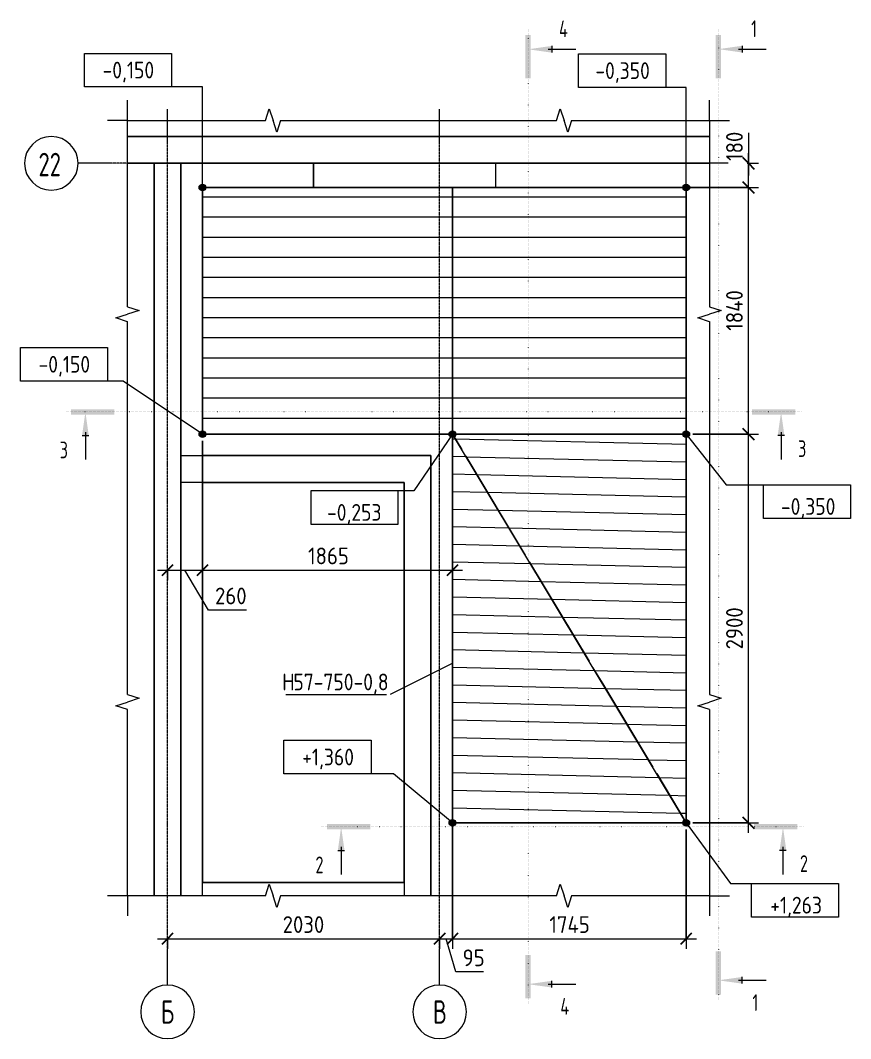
# Model space of a CAD drawing. Header units: millimetres. Extents: x 1343 to 81479, y -38120 to 27770.
# Drawn here: x 45089 to 51283, y 320 to 7917 of the extents above; entities that cross this region are included whole.
import ezdxf

# ---------------------------------------------------------------- set-up
doc = ezdxf.new("R2010")
doc.units = ezdxf.units.MM
doc.linetypes.add('02 Штрихпунктирная _20 мм_', pattern=[25, 20, -2.5, 0, -2.5])
doc.linetypes.add('04 Пунктир 10мм', pattern=[10, 0, -10])
for name, color, linetype, lineweight in [('AA_Dim', 7, 'Continuous', 9), ('AA_Dim-50', 7, 'Continuous', 9), ('AA_Linii', 7, 'Continuous', 9), ('AA_Oformlenie', 7, 'Continuous', 9), ('AA_Razrez', 7, 'Continuous', 9), ('AA_Vinoska', 7, 'Continuous', 9), ('AA_Visotnaya otmetka', 7, 'Continuous', 9), ('AF_Balki', 7, 'Continuous', 20), ('AF_Okno', 7, 'Continuous', 20), ('AF_Pokritie', 7, 'Continuous', 9), ('AF_Stena_Опалубка_Существующая', 253, 'Continuous', 20), ('Оси', 7, 'Continuous', 9)]:
    doc.layers.add(name, color=color, linetype=linetype, lineweight=lineweight)
doc.styles.add('ISOCPEUR_5', font='isocpeur.TTF', dxfattribs={"width": 0.7, "height": 125})
doc.styles.add('ISOCPEUR_6', font='isocpeur.TTF', dxfattribs={"width": 0.7, "height": 175})
doc.styles.add('ISOCPEUR_7', font='isocpeur.TTF', dxfattribs={"width": 0.9, "height": 125})
doc.styles.add('ISOCPEUR_8', font='isocpeur.TTF', dxfattribs={"width": 0.85, "height": 125})
doc.dimstyles.new('05_Округл_5мм__прозр__3', dxfattribs={"dimscale": 304.8, "dimtxt": 125.344371, "dimasz": 0.278871, "dimexe": 0.246063, "dimexo": 0.164042, "dimgap": 0.016404, "dimtad": 1, "dimdec": 0, "dimrnd": 5, "dimdsep": 46, "dimtxsty": 'ISOCPEUR_7', "dimblk1": 'OBLIQUE', "dimblk2": 'OBLIQUE', "dimsah": 1, "dimcen": 0.09, "dimdle": 0.246063, "dimazin": 0, "dimtfac": 1, "dimtdec": 4, "dimtix": 1, "dimtmove": 1, "dimatfit": 3, "dimfxl": 1, "dimtvp": 1, "dimtolj": 1, "dimtzin": 0, "dimlwd": 18, "dimlwe": 18, "dimarcsym": 2})
doc.dimstyles.new('05_Округл_5мм__прозр__4', dxfattribs={"dimscale": 304.8, "dimtxt": 125.344371, "dimasz": 0.278871, "dimexe": 0.246063, "dimexo": 0.164042, "dimgap": 0.016404, "dimtad": 1, "dimdec": 0, "dimrnd": 5, "dimdsep": 46, "dimtxsty": 'ISOCPEUR_7', "dimblk1": 'OBLIQUE', "dimblk2": 'OBLIQUE', "dimsah": 1, "dimcen": 0.09, "dimdle": 0.246063, "dimazin": 0, "dimtfac": 1, "dimtdec": 4, "dimtix": 1, "dimtmove": 0, "dimatfit": 3, "dimfxl": 1, "dimtvp": 1, "dimtolj": 1, "dimtzin": 0, "dimlwd": 18, "dimlwe": 18, "dimarcsym": 2})

# ---------------------------------------------------------------- blocks, each defined once
blk = doc.blocks.new('231_Проем прямоугольный _Окно_Стена_ - 231_Проем прямоугольный _Окно_Стена_-4129284-КР_ПЛ_Км_3')
at = {"layer": 'AF_Okno', "color": 254}
blk.add_line((-555, 320), (805, 320), dxfattribs=at)
blk = doc.blocks.new('354_Прокат Лист _НесКаркас_РабПлоск_ - 354_Прокат Лист _НесКаркас_РабПлоск_-4002182-КР_ПЛ_Км_3')
at = {"layer": 'AF_Balki'}
for p, q in [((-21155.1, 2219.8), (-21155.1, 2317.1)), ((-21155.1, 2142.4), (-21155.1, 2317.1)), ((-21155.1, 2045.1), (-21155.1, 2219.8)), ((-21155.1, 2142.4), (-21155.1, 2045.1))]:
    blk.add_line(p, q, dxfattribs=at)
blk = doc.blocks.new('354_Прокат Лист _НесКаркас_РабПлоск_ - 354_Прокат Лист _НесКаркас_РабПлоск_-V29-КР_ПЛ_Км_3')
at = {"layer": 'AF_Balki'}
blk.add_line((-23020.1, 4940), (-23020.1, 5140), dxfattribs=at)
blk.add_line((-23020.1, 4940), (-23020.1, 5140), dxfattribs=at)
blk = doc.blocks.new('011_Прямоугольник обрыва _ЭлУзла_ - 011_Прямоугольник обрыва _ЭлУзла_-4089650-КР_ПЛ_Км_3')
at = {"layer": 'AA_Oformlenie'}
for p, q in [((0, 4393.7), (0, 5785)), ((0, 5785), (1030.4, 5785)), ((1141.7, 5785), (3201.1, 5785)), ((3312.4, 5785), (4341.5, 5785)), ((4341.5, 5785), (4341.5, 4393.7)), ((0, 1501.2), (0, 4282.4)), ((4341.5, 4282.4), (4341.5, 1501.2)), ((0, 0), (0, 1389.9)), ((4341.5, 1389.9), (4341.5, 0)), ((1030.4, 0), (0, 0)), ((3201.1, 0), (1141.7, 0)), ((4341.5, 0), (3312.4, 0))]:
    blk.add_line(p, q, dxfattribs=at)
blk = doc.blocks.new('Разрез - Номер узла_ сзади-394133-КР_ПЛ_Км_3')
at = {"layer": 'AA_Razrez'}
for points in [[(7.33, 0.4), (7.33, -0.39), (0.87, -0.39), (0.87, 0.4)], [(3.5, -3.53), (2.5, -3.53), (3, 0)]]:
    blk.add_hatch(color=256, dxfattribs=at).paths.add_polyline_path(points)
for p, q in [((3, -3), (3, -7.1)), ((2.5, -3.53), (3.5, -3.53))]:
    blk.add_line(p, q, dxfattribs=at)
blk = doc.blocks.new('Разрез - Номер узла_ спереди-394134-КР_ПЛ_Км_3')
at = {"layer": 'AA_Razrez'}
for points in [[(7.33, 0.4), (7.33, -0.39), (0.87, -0.39), (0.87, 0.4)], [(3.5, -3.53), (2.5, -3.53), (3, 0)]]:
    blk.add_hatch(color=256, dxfattribs=at).paths.add_polyline_path(points)
for p, q in [((3, -3), (3, -7.1)), ((2.5, -3.53), (3.5, -3.53))]:
    blk.add_line(p, q, dxfattribs=at)
blk = doc.blocks.new('Ось сетки - d_4мм-2765513-КР_ПЛ_Км_3')
at = {"layer": 'Оси'}
for start, end in [(360, 180), (360, 180), (180, 360), (180, 360)]:
    blk.add_arc((0, 0), 4, start, end, dxfattribs=at)
blk = doc.blocks.new('DIMBLOCK82-КР_ПЛ_Км_3')
at = {"layer": 'AA_Dim-50', "lineweight": 30}
for p, q in [((50521.8, 4830), (50479.3, 4872.5)), ((50521.8, 4830), (50564.3, 4787.5)), ((50521.8, 1930), (50479.3, 1972.5)), ((50521.8, 1930), (50564.3, 1887.5))]:
    blk.add_line(p, q, dxfattribs=at)
at = {"layer": 'AA_Dim-50', "lineweight": 18}
for p, q in [((50107.1, 4830), (50596.8, 4830)), ((50521.8, 4830), (50107.1, 4830)), ((50521.8, 1855), (50521.8, 4830)), ((50107.1, 1930), (50596.8, 1930)), ((50521.8, 1930), (50107.1, 1930))]:
    blk.add_line(p, q, dxfattribs=at)
at = {"layer": 'AA_Dim-50', "color": 0, "lineweight": 18, "insert": (50354, 3223.9), "char_height": 125, "width": 374.614, "attachment_point": 1, "rotation": 90, "line_spacing_factor": 1.135194, "style": 'ISOCPEUR_7'}
blk.add_mtext('2900', dxfattribs=at)
blk = doc.blocks.new('_Oblique')
at = {"color": 0, "linetype": 'ByBlock', "lineweight": -2}
blk.add_line((-0.5, -0.5), (0.5, 0.5), dxfattribs=at)
blk = doc.blocks.new('DIMBLOCK83-КР_ПЛ_Км_3')
at = {"layer": 'AA_Dim-50', "lineweight": 30}
for p, q in [((50521.8, 6670), (50479.3, 6712.5)), ((50521.8, 6670), (50564.3, 6627.5)), ((50521.8, 4830), (50479.3, 4872.5)), ((50521.8, 4830), (50564.3, 4787.5))]:
    blk.add_line(p, q, dxfattribs=at)
at = {"layer": 'AA_Dim-50', "lineweight": 18}
for p, q in [((50107.1, 6670), (50596.8, 6670)), ((50521.8, 6670), (50107.1, 6670)), ((50521.8, 4830), (50521.8, 6670)), ((50107.1, 4830), (50596.8, 4830)), ((50521.8, 4830), (50107.1, 4830))]:
    blk.add_line(p, q, dxfattribs=at)
at = {"layer": 'AA_Dim-50', "color": 0, "lineweight": 18, "insert": (50354, 5601), "char_height": 125, "width": 357.586, "attachment_point": 1, "rotation": 90, "line_spacing_factor": 1.135194, "style": 'ISOCPEUR_7'}
blk.add_mtext('1840', dxfattribs=at)
blk = doc.blocks.new('DIMBLOCK84-КР_ПЛ_Км_3')
at = {"layer": 'AA_Dim-50', "lineweight": 18}
for p, q in [((50521.8, 7078), (50521.8, 6817.5)), ((50521.8, 6670), (50521.8, 6925)), ((50511.7, 6850), (50596.8, 6850)), ((50521.8, 6850), (50511.7, 6850)), ((50521.8, 6817.5), (50521.8, 6760)), ((50107.1, 6670), (50596.8, 6670)), ((50521.8, 6670), (50107.1, 6670))]:
    blk.add_line(p, q, dxfattribs=at)
at = {"layer": 'AA_Dim-50', "lineweight": 30}
for p, q in [((50521.8, 6850), (50479.3, 6892.5)), ((50521.8, 6850), (50564.3, 6807.5)), ((50521.8, 6670), (50479.3, 6712.5)), ((50521.8, 6670), (50564.3, 6627.5))]:
    blk.add_line(p, q, dxfattribs=at)
at = {"layer": 'AA_Dim-50', "color": 0, "lineweight": 18, "insert": (50354, 6867.5), "char_height": 125, "width": 252.581, "attachment_point": 1, "rotation": 90, "line_spacing_factor": 1.135194, "style": 'ISOCPEUR_7'}
blk.add_mtext('180', dxfattribs=at)
blk = doc.blocks.new('DIMBLOCK85-КР_ПЛ_Км_3')
at = {"layer": 'AA_Dim-50', "lineweight": 18}
for p, q in [((46112.1, 1065.7), (48217.1, 1065.7)), ((46187.1, 1075.8), (46187.1, 990.7)), ((46187.1, 1065.7), (46187.1, 1075.8)), ((48217.1, 1075.8), (48217.1, 990.7)), ((48217.1, 1065.7), (48217.1, 1075.8))]:
    blk.add_line(p, q, dxfattribs=at)
at = {"layer": 'AA_Dim-50', "lineweight": 30}
for p, q in [((46187.1, 1065.7), (46144.6, 1023.2)), ((46187.1, 1065.7), (46229.6, 1108.2)), ((48217.1, 1065.7), (48174.6, 1023.2)), ((48217.1, 1065.7), (48259.6, 1108.2))]:
    blk.add_line(p, q, dxfattribs=at)
at = {"layer": 'AA_Dim-50', "color": 0, "lineweight": 18, "insert": (47046, 1233.5), "char_height": 125, "width": 374.614, "attachment_point": 1, "line_spacing_factor": 1.135194, "style": 'ISOCPEUR_7'}
blk.add_mtext('2030', dxfattribs=at)
blk = doc.blocks.new('DIMBLOCK86-КР_ПЛ_Км_3')
at = {"layer": 'AA_Dim-50', "lineweight": 18}
for p, q in [((48312.1, 1880), (48312.1, 990.7)), ((48312.1, 1065.7), (48312.1, 1880)), ((48217.1, 1075.8), (48217.1, 990.7)), ((48217.1, 1065.7), (48217.1, 1075.8)), ((48217.1, 1065.7), (48312.1, 1065.7)), ((48338.2, 817.7), (48264.6, 1065.7)), ((48544.3, 817.7), (48338.2, 817.7))]:
    blk.add_line(p, q, dxfattribs=at)
at = {"layer": 'AA_Dim-50', "lineweight": 30}
for p, q in [((48217.1, 1065.7), (48174.6, 1023.2)), ((48217.1, 1065.7), (48259.6, 1108.2)), ((48312.1, 1065.7), (48269.6, 1023.2)), ((48312.1, 1065.7), (48354.6, 1108.2))]:
    blk.add_line(p, q, dxfattribs=at)
at = {"layer": 'AA_Dim-50', "color": 0, "lineweight": 18, "insert": (48388.2, 985.5), "char_height": 125, "width": 187.307, "attachment_point": 1, "line_spacing_factor": 1.135194, "style": 'ISOCPEUR_7'}
blk.add_mtext('95', dxfattribs=at)
blk = doc.blocks.new('DIMBLOCK87-КР_ПЛ_Км_3')
at = {"layer": 'AA_Dim-50', "lineweight": 18}
for p, q in [((48312.1, 1880), (48312.1, 990.7)), ((48312.1, 1065.7), (48312.1, 1880)), ((50057.1, 1880), (50057.1, 990.7)), ((50057.1, 1065.7), (50057.1, 1880)), ((48312.1, 1065.7), (50132.1, 1065.7))]:
    blk.add_line(p, q, dxfattribs=at)
at = {"layer": 'AA_Dim-50', "lineweight": 30}
for p, q in [((48312.1, 1065.7), (48269.6, 1023.2)), ((48312.1, 1065.7), (48354.6, 1108.2)), ((50057.1, 1065.7), (50014.6, 1023.2)), ((50057.1, 1065.7), (50099.6, 1108.2))]:
    blk.add_line(p, q, dxfattribs=at)
at = {"layer": 'AA_Dim-50', "color": 0, "lineweight": 18, "insert": (49035.6, 1233.5), "char_height": 125, "width": 357.586, "attachment_point": 1, "line_spacing_factor": 1.135194, "style": 'ISOCPEUR_7'}
blk.add_mtext('1745', dxfattribs=at)
blk = doc.blocks.new('DIMBLOCK88-КР_ПЛ_Км_3')
at = {"layer": 'AA_Dim-50', "lineweight": 18}
for p, q in [((46447.1, 4780), (46447.1, 3740.7)), ((46447.1, 3815.7), (46447.1, 4780)), ((46112.1, 3815.7), (46447.1, 3815.7)), ((46187.1, 3825.8), (46187.1, 3740.7)), ((46187.1, 3815.7), (46187.1, 3825.8)), ((46491.5, 3517.2), (46317.1, 3815.7)), ((46775.7, 3517.2), (46491.5, 3517.2))]:
    blk.add_line(p, q, dxfattribs=at)
at = {"layer": 'AA_Dim-50', "lineweight": 30}
for p, q in [((46187.1, 3815.7), (46144.6, 3773.2)), ((46187.1, 3815.7), (46229.6, 3858.2)), ((46447.1, 3815.7), (46404.6, 3773.2)), ((46447.1, 3815.7), (46489.6, 3858.2))]:
    blk.add_line(p, q, dxfattribs=at)
at = {"layer": 'AA_Dim-50', "color": 0, "lineweight": 18, "insert": (46541.5, 3685.1), "char_height": 125, "width": 280.961, "attachment_point": 1, "line_spacing_factor": 1.135194, "style": 'ISOCPEUR_7'}
blk.add_mtext('260', dxfattribs=at)
blk = doc.blocks.new('DIMBLOCK89-КР_ПЛ_Км_3')
at = {"layer": 'AA_Dim-50', "lineweight": 18}
for p, q in [((46447.1, 4780), (46447.1, 3740.7)), ((46447.1, 3815.7), (46447.1, 4780)), ((46447.1, 3815.7), (48387.1, 3815.7)), ((48312.1, 3825.8), (48312.1, 3740.7)), ((48312.1, 3815.7), (48312.1, 3825.8))]:
    blk.add_line(p, q, dxfattribs=at)
at = {"layer": 'AA_Dim-50', "lineweight": 30}
for p, q in [((46447.1, 3815.7), (46404.6, 3773.2)), ((46447.1, 3815.7), (46489.6, 3858.2)), ((48312.1, 3815.7), (48269.6, 3773.2)), ((48312.1, 3815.7), (48354.6, 3858.2))]:
    blk.add_line(p, q, dxfattribs=at)
at = {"layer": 'AA_Dim-50', "color": 0, "lineweight": 18, "insert": (47235.3, 3983.6), "char_height": 125, "width": 346.234, "attachment_point": 1, "line_spacing_factor": 1.135194, "style": 'ISOCPEUR_7'}
blk.add_mtext('1865', dxfattribs=at)
blk = doc.blocks.new('Высотные отметки - Рамка вверх-400294-КР_ПЛ_Км_3')
at = {"layer": 'AA_Vinoska'}
for p, q in [((-13, 0), (-13, 5)), ((-13, 5), (0, 5)), ((0, 5), (0, 0)), ((0, 0), (-13, 0))]:
    blk.add_line(p, q, dxfattribs=at)
blk = doc.blocks.new('044_М_Универсальная с полкой - Марка-3031129-КР_ПЛ_Км_3')
at = {"layer": 'AA_Vinoska'}
blk.add_line((-7.5, 0), (7.5, 0), dxfattribs=at)

msp = doc.modelspace()

# ---------------------------------------------------------------- hatches: boundary and pattern name
at = {"layer": 'AA_Visotnaya otmetka'}
h = msp.add_hatch(color=256, dxfattribs=at)
edge = h.paths.add_edge_path()
edge.add_arc((46447.0727, 6670), 25, 0, 360)
h = msp.add_hatch(color=256, dxfattribs=at)
edge = h.paths.add_edge_path()
edge.add_arc((50057.0727, 6670), 25, 0, 360)
h = msp.add_hatch(color=256, dxfattribs=at)
edge = h.paths.add_edge_path()
edge.add_arc((46447.0727, 4830), 25, 0, 360)
h = msp.add_hatch(color=256, dxfattribs=at)
edge = h.paths.add_edge_path()
edge.add_arc((48312.0727, 4830), 25, 0, 360)
h = msp.add_hatch(color=256, dxfattribs=at)
edge = h.paths.add_edge_path()
edge.add_arc((50057.0727, 4830), 25, 0, 360)
h = msp.add_hatch(color=256, dxfattribs=at)
edge = h.paths.add_edge_path()
edge.add_arc((48312.0727, 1930), 25, 0, 360)
h = msp.add_hatch(color=256, dxfattribs=at)
edge = h.paths.add_edge_path()
edge.add_arc((50057.0727, 1930), 25, 0, 360)
at = {"layer": 'AF_Pokritie'}
h = msp.add_hatch(dxfattribs=at)
h.set_pattern_fill('FP_12', color=256, style=0, pattern_type=2)
h.set_pattern_definition([(0, (27618.35, 0), (0, 150), [])])
h.paths.add_polyline_path([(46447.0727, 4830), (48312.0727, 4830), (48312.0726, 6670), (46447.0727, 6670), (46447.0727, 4871.1366)])
h = msp.add_hatch(dxfattribs=at)
h.set_pattern_fill('FP_13', color=256, style=0, pattern_type=2)
h.set_pattern_definition([(0, (27618.33, 0), (0, 150), [])])
h.paths.add_polyline_path([(49875.5759, 4830), (50057.0727, 4830), (50057.0727, 6670), (48312.0726, 6670), (48312.0727, 4830), (49841.1669, 4830)])
h = msp.add_hatch(dxfattribs=at)
h.set_pattern_fill('FP_14', color=256, style=0, pattern_type=2)
h.set_pattern_definition([(358.647, (27678.12, 2923.16), (0.0001, 131.08154), [])])
h.paths.add_polyline_path([(48312.0727, 1930), (50057.0727, 1930), (48312.0727, 4830), (48312.0727, 1963.6257)])
h = msp.add_hatch(dxfattribs=at)
h.set_pattern_fill('FP_15', color=256, style=0, pattern_type=2)
h.set_pattern_definition([(358.652, (27676.98, 2921), (-0.0002, 131.0873), [])])
h.paths.add_polyline_path([(50057.0727, 1930), (50057.0727, 4830), (48312.0727, 4830), (49916.1828, 2164.1437)])

# ---------------------------------------------------------------- linework, layer by layer
at = {"layer": 'AA_Linii', "lineweight": 20}
msp.add_line((50057.0727, 4830), (48312.0727, 4830), dxfattribs=at)
at = {"layer": 'AA_Razrez', "linetype": '04 Пунктир 10мм'}
for p, q in [((48876.8789, 7850.8218), (48876.8789, 576.3333)), ((50296.8789, 7851.8316), (50296.8789, 605.117)), ((50914.1238, 4995.5005), (45424.2114, 4995.5005)), ((50928.4237, 1900), (47332.2285, 1900))]:
    msp.add_line(p, q, dxfattribs=at)
at = {"layer": 'AA_Vinoska'}
for p, q in [((45888.9133, 7170), (45888.9133, 7320)), ((50230.3646, 7170), (50230.3646, 7320)), ((46917.9675, 7170), (46946.1218, 7256.6501)), ((46946.1218, 7256.6501), (46974.2761, 7170)), ((49088.6931, 7170), (49116.8474, 7256.6501)), ((49116.8474, 7256.6501), (49145.0018, 7170)), ((45888.9133, 7170), (45738.9133, 7170)), ((47001.7761, 7083.3975), (46974.2761, 7170)), ((47029.2761, 7170), (47001.7761, 7083.3975)), ((49172.5018, 7083.3975), (49145.0018, 7170)), ((49200.0018, 7170), (49172.5018, 7083.3975)), ((50230.3646, 7170), (50380.3646, 7170)), ((45888.9133, 5780.0587), (45975.5634, 5751.9043)), ((50230.3646, 5780.0587), (50317.0147, 5751.9043)), ((45802.3108, 5696.25), (45888.9133, 5723.75)), ((45975.5634, 5751.9043), (45888.9133, 5723.75)), ((50143.7621, 5696.25), (50230.3646, 5723.75)), ((50317.0147, 5751.9043), (50230.3646, 5723.75)), ((45888.9133, 5668.75), (45802.3108, 5696.25)), ((50230.3646, 5668.75), (50143.7621, 5696.25)), ((48314.3041, 3120.0192), (47848.615, 2887.2112)), ((45888.9133, 2887.5587), (45975.5634, 2859.4043)), ((50230.3646, 2887.5587), (50317.0147, 2859.4043)), ((45802.3108, 2803.75), (45888.9133, 2831.25)), ((45975.5634, 2859.4043), (45888.9133, 2831.25)), ((50143.7621, 2803.75), (50230.3646, 2831.25)), ((50317.0147, 2859.4043), (50230.3646, 2831.25)), ((45888.9133, 2776.25), (45802.3108, 2803.75)), ((50230.3646, 2776.25), (50143.7621, 2803.75)), ((46917.9675, 1385), (46946.1218, 1471.6501)), ((46946.1218, 1471.6501), (46974.2761, 1385)), ((49088.6931, 1385), (49116.8474, 1471.6501)), ((49116.8474, 1471.6501), (49145.0018, 1385)), ((45888.9133, 1385), (45738.9133, 1385)), ((45888.9133, 1385), (45888.9133, 1235)), ((47001.7761, 1298.3975), (46974.2761, 1385)), ((47029.2761, 1385), (47001.7761, 1298.3975)), ((49172.5018, 1298.3975), (49145.0018, 1385)), ((49200.0018, 1385), (49172.5018, 1298.3975)), ((50230.3646, 1385), (50230.3646, 1235)), ((50230.3646, 1385), (50380.3646, 1385))]:
    msp.add_line(p, q, dxfattribs=at)
at = {"layer": 'AA_Visotnaya otmetka'}
for p, q in [((46447.0727, 7420.4266), (46216.6623, 7420.4266)), ((46447.0727, 6670), (46447.0727, 7420.4266)), ((50057.0727, 7416.1248), (49903.6982, 7416.1248)), ((50057.0727, 6670), (50057.0727, 7416.1248)), ((45856.9496, 5225.5115), (45738.9863, 5225.5115)), ((46447.0727, 4830), (45856.9496, 5225.5115)), ((48312.0727, 4830), (48023.8292, 4407.1235)), ((50057.0727, 4830), (50355.4316, 4451.1423)), ((48023.8292, 4407.1235), (47906.8658, 4407.1235)), ((50355.4316, 4451.1423), (50633.2156, 4451.1423)), ((47872.1884, 2295.5962), (47705.8025, 2295.5962)), ((48312.0727, 1930), (47872.1884, 2295.5962)), ((50057.0727, 1930), (50387.9434, 1476.9775)), ((50387.9434, 1476.9775), (50542.6312, 1476.9775))]:
    msp.add_line(p, q, dxfattribs=at)
for centre in [(46447.0727, 6670), (50057.0727, 6670), (46447.0727, 4830), (48312.0727, 4830), (50057.0727, 4830), (48312.0727, 1930), (50057.0727, 1930)]:
    msp.add_circle(centre, 25, dxfattribs=at)
at = {"layer": 'AF_Pokritie', "lineweight": 20}
for p, q in [((46447.0727, 6670), (48312.0726, 6670)), ((46447.0727, 4830), (46447.0727, 6670)), ((46447.0727, 6670), (46447.0727, 4830)), ((48312.0726, 6670), (46447.0727, 6670)), ((48312.0727, 4830), (48312.0726, 6670)), ((48312.0726, 6670), (48312.0727, 4830)), ((48312.0726, 6670), (50057.0727, 6670)), ((50057.0727, 6670), (48312.0726, 6670)), ((50057.0727, 4830), (50057.0727, 6670)), ((50057.0727, 6670), (50057.0727, 4830)), ((48312.0727, 4830), (46447.0727, 4830)), ((46447.0727, 4830), (48312.0727, 4830)), ((48312.0727, 4830), (50057.0727, 4830)), ((48381.4755, 4830), (48312.0727, 4830)), ((48312.0727, 1930), (48312.0727, 4830)), ((48312.0727, 4830), (48312.0727, 1930)), ((50057.0727, 1930), (48312.0727, 4830)), ((48312.0727, 4830), (48381.4755, 4714.6601)), ((48412.4914, 4830), (48411.1057, 4830)), ((48856.2152, 4830), (48412.5617, 4830)), ((49331.6419, 4830), (48886.8102, 4830)), ((49806.7386, 4830), (49361.1057, 4830)), ((50057.0727, 4830), (49836.1057, 4830)), ((50057.0727, 4830), (50057.0727, 1930)), ((50057.0727, 1930), (50057.0727, 4830)), ((48411.5799, 4664.6299), (48856.2152, 3925.6943)), ((48886.8102, 3874.8488), (49331.6419, 3135.5869)), ((49361.1212, 3086.5955), (49433.3621, 2966.539)), ((49433.5567, 2966.2157), (49806.7386, 2346.028)), ((49836.1212, 2297.1972), (50057.0727, 1930)), ((50057.0727, 1930), (48312.0727, 1930)), ((48312.0727, 1930), (50057.0727, 1930))]:
    msp.add_line(p, q, dxfattribs=at)
at = {"layer": 'AF_Stena_Опалубка_Существующая', "color": 254}
for p, q in [((50230.3646, 7050), (45888.9133, 7050)), ((45888.9133, 7050), (50230.3646, 7050)), ((50230.3646, 6850), (45888.9133, 6850)), ((45888.9133, 6850), (47275.8777, 6850)), ((46087.0727, 6850), (45888.9133, 6850)), ((45888.9133, 6850), (50230.3646, 6850)), ((45888.9133, 6850), (46287.0727, 6850)), ((45888.9133, 6850), (46287.0727, 6850)), ((46087.0727, 1385), (46087.0727, 6850)), ((46087.0727, 6850), (46087.0727, 1385)), ((46087.0727, 6850), (46287.0727, 6850)), ((50230.3646, 6850), (46287.0727, 6850)), ((46287.0727, 6850), (50230.3646, 6850)), ((46447.0727, 6850), (46287.0727, 6850)), ((46287.0727, 6670), (46287.0727, 6850)), ((46287.0727, 6850), (46287.0727, 6670)), ((46287.0727, 4670), (46287.0727, 6850)), ((46287.0727, 6850), (46287.0727, 1385)), ((46287.0727, 6850), (46287.0727, 1385)), ((46287.0727, 6850), (46447.0727, 6850)), ((46287.0727, 6670), (46287.0727, 6850)), ((46287.0727, 6850), (46287.0727, 1385)), ((46287.0727, 1385), (46287.0727, 6850)), ((46447.0727, 6499.9835), (46447.0727, 6850)), ((47275.8777, 6850), (46447.0727, 6850)), ((46447.0727, 6670), (46447.0727, 6850)), ((47275.8777, 6850), (48635.8777, 6850)), ((48635.8777, 6850), (47275.8777, 6850)), ((47275.8777, 6850), (47275.8777, 6670)), ((47275.8777, 6670), (47275.8777, 6850)), ((48635.8777, 6850), (50230.3646, 6850)), ((50230.3646, 6850), (48635.8777, 6850)), ((48635.8777, 6670), (48635.8777, 6850)), ((48635.8777, 6670), (48635.8777, 6850)), ((46287.0727, 1385), (46287.0727, 6670)), ((50230.3646, 6670), (46447.0727, 6670)), ((46447.0727, 6670), (46447.0727, 4830)), ((46447.0727, 6670), (47275.8777, 6670)), ((47275.8777, 6670), (48635.8777, 6670)), ((48635.8777, 6670), (50230.3646, 6670)), ((46447.0727, 5079.9835), (46447.0727, 6420)), ((46447.0727, 4830), (46447.0727, 5000)), ((48152.0727, 4830), (46447.0727, 4830)), ((46447.0727, 4830), (48152.0727, 4830)), ((48152.0727, 4830), (48312.0727, 4830)), ((48312.0727, 4830), (48152.0727, 4830)), ((48312.0727, 4830), (48312.0727, 1385)), ((48312.0727, 4518.9776), (48312.0727, 4830)), ((46287.0727, 4670), (48152.0727, 4670)), ((46287.0727, 4670), (46287.0727, 4470)), ((46447.0727, 4670), (46447.0727, 1485)), ((48152.0727, 4670), (46447.0727, 4670)), ((48152.0727, 4670), (46447.0727, 4670)), ((46447.0727, 4670), (48152.0727, 4670)), ((48152.0727, 4670), (48152.0727, 4470.1006)), ((48152.0727, 4470), (48152.0727, 4670)), ((48152.0727, 4670), (48152.0727, 1385)), ((48152.0727, 1385), (48152.0727, 4670)), ((46287.0727, 1385), (46287.0727, 4470)), ((47952.0727, 4470), (46287.0727, 4470)), ((46447.0727, 1385), (46447.0727, 4470)), ((46447.0727, 4470), (47952.0727, 4470)), ((47952.0727, 4470), (47952.0727, 1385)), ((47952.0727, 1485), (47952.0727, 4470)), ((48152.0727, 4470), (48152.0727, 1385)), ((48152.0727, 1385), (48152.0727, 4470)), ((48312.0727, 3368.9576), (48312.0727, 4418.8862)), ((48312.0727, 2218.9576), (48312.0727, 3268.8398)), ((48312.0727, 1385), (48312.0727, 2118.8398)), ((47952.0727, 1485), (46447.0727, 1485)), ((46447.0727, 1485), (47952.0727, 1485)), ((46447.0727, 1385), (46447.0727, 1485)), ((47952.0727, 1485), (47952.0727, 1385))]:
    msp.add_line(p, q, dxfattribs=at)
at = {"layer": 'Оси'}
for p, q in [((46187.0727, 7004.1365), (46187.0727, 7254.1365)), ((48217.0727, 7004.1365), (48217.0727, 7254.1365)), ((45769.9378, 6850), (45519.9378, 6850)), ((50368.4176, 6850), (50118.4176, 6850)), ((46187.0727, 720.0089), (46187.0727, 970.0089)), ((48217.0727, 720.0089), (48217.0727, 970.0089))]:
    msp.add_line(p, q, dxfattribs=at)
at = {"layer": 'Оси', "linetype": '02 Штрихпунктирная _20 мм_'}
for p, q in [((46187.0727, 970.0089), (46187.0727, 7004.1365)), ((48217.0727, 970.0089), (48217.0727, 7004.1365)), ((50118.4176, 6850), (45769.9378, 6850))]:
    msp.add_line(p, q, dxfattribs=at)

# ---------------------------------------------------------------- block references
at = {"layer": 'AA_Oformlenie', "rotation": 180}
msp.add_blockref('011_Прямоугольник обрыва _ЭлУзла_ - 011_Прямоугольник обрыва _ЭлУзла_-4089650-КР_ПЛ_Км_3', (50230.3646, 7170), dxfattribs=at)
at = {"layer": 'AA_Razrez', "extrusion": (0, 0, -1), "xscale": 49.99999999999998, "yscale": 49.99999999999998, "zscale": 49.99999999999998, "rotation": 270.0000000000003}
for p in [(-48876.8789, 7850.8218), (-50296.8789, 7851.8316)]:
    msp.add_blockref('Разрез - Номер узла_ сзади-394133-КР_ПЛ_Км_3', p, dxfattribs=at)
at = {"layer": 'AA_Razrez', "xscale": 49.99999999999998, "yscale": 49.99999999999998, "zscale": 49.99999999999998}
for p in [(45424.2114, 4995.5005), (47332.2285, 1900)]:
    msp.add_blockref('Разрез - Номер узла_ спереди-394134-КР_ПЛ_Км_3', p, dxfattribs=at)
at = {"layer": 'AA_Razrez', "extrusion": (0, 0, -1), "xscale": 49.99999999999998, "yscale": 49.99999999999998, "zscale": 49.99999999999998}
for p in [(-50914.1238, 4995.5005), (-50928.4237, 1900)]:
    msp.add_blockref('Разрез - Номер узла_ сзади-394133-КР_ПЛ_Км_3', p, dxfattribs=at)
at = {"layer": 'AA_Razrez', "xscale": 49.99999999999998, "yscale": 49.99999999999998, "zscale": 49.99999999999998, "rotation": 89.99999999999947}
for p in [(48876.8789, 576.3333), (50296.8789, 605.117)]:
    msp.add_blockref('Разрез - Номер узла_ спереди-394134-КР_ПЛ_Км_3', p, dxfattribs=at)
at = {"layer": 'AA_Vinoska', "xscale": 49.99999999999998, "yscale": 49.99999999999998, "zscale": 49.99999999999998}
for name, p in [('Высотные отметки - Рамка вверх-400294-КР_ПЛ_Км_3', (46216.6623, 7420.4266)), ('044_М_Универсальная с полкой - Марка-3031129-КР_ПЛ_Км_3', (47445.0775, 2887.2112))]:
    msp.add_blockref(name, p, dxfattribs=at)
at = {"layer": 'AA_Visotnaya otmetka', "xscale": 49.99999999999998, "yscale": 49.99999999999998, "zscale": 49.99999999999998}
for p in [(49903.6982, 7416.1248), (45738.9863, 5225.5115), (47705.8025, 2295.5962)]:
    msp.add_blockref('Высотные отметки - Рамка вверх-400294-КР_ПЛ_Км_3', p, dxfattribs=at)
at = {"layer": 'AA_Visotnaya otmetka', "extrusion": (0, 0, -1), "xscale": 49.99999999999998, "yscale": 49.99999999999998, "zscale": 49.99999999999998, "rotation": 180}
msp.add_blockref('Высотные отметки - Рамка вверх-400294-КР_ПЛ_Км_3', (-47906.8658, 4407.1235), dxfattribs=at)
at = {"layer": 'AA_Visotnaya otmetka', "xscale": 49.99999999999998, "yscale": 49.99999999999998, "zscale": 49.99999999999998, "rotation": 180}
for p in [(50633.2156, 4451.1423), (50542.6312, 1476.9775)]:
    msp.add_blockref('Высотные отметки - Рамка вверх-400294-КР_ПЛ_Км_3', p, dxfattribs=at)
at = {"layer": 'AF_Balki'}
for name, p in [('354_Прокат Лист _НесКаркас_РабПлоск_ - 354_Прокат Лист _НесКаркас_РабПлоск_-V29-КР_ПЛ_Км_3', (69307.1343, 1420)), ('354_Прокат Лист _НесКаркас_РабПлоск_ - 354_Прокат Лист _НесКаркас_РабПлоск_-V29-КР_ПЛ_Км_3', (69307.1343, 0)), ('354_Прокат Лист _НесКаркас_РабПлоск_ - 354_Прокат Лист _НесКаркас_РабПлоск_-4002182-КР_ПЛ_Км_3', (69307.1343, 2290.1374)), ('354_Прокат Лист _НесКаркас_РабПлоск_ - 354_Прокат Лист _НесКаркас_РабПлоск_-4002182-КР_ПЛ_Км_3', (69307.1343, 1150)), ('354_Прокат Лист _НесКаркас_РабПлоск_ - 354_Прокат Лист _НесКаркас_РабПлоск_-4002182-КР_ПЛ_Км_3', (69307.1343, 0))]:
    msp.add_blockref(name, p, dxfattribs=at)
at = {"layer": 'AF_Okno', "color": 254, "rotation": 180}
msp.add_blockref('231_Проем прямоугольный _Окно_Стена_ - 231_Проем прямоугольный _Окно_Стена_-4129284-КР_ПЛ_Км_3', (48080.8777, 7170), dxfattribs=at)
at = {"layer": 'Оси', "xscale": 49.99999999999998, "yscale": 49.99999999999998, "zscale": 49.99999999999998, "rotation": 89.99999999999953}
msp.add_blockref('Ось сетки - d_4мм-2765513-КР_ПЛ_Км_3', (45319.9378, 6850), dxfattribs=at)
at = {"layer": 'Оси', "xscale": 49.99999999999998, "yscale": 49.99999999999998, "zscale": 49.99999999999998}
for p in [(46187.0727, 520.0089), (48217.0727, 520.0089)]:
    msp.add_blockref('Ось сетки - d_4мм-2765513-КР_ПЛ_Км_3', p, dxfattribs=at)

# ---------------------------------------------------------------- texts
at = {"layer": 'AA_Razrez', "char_height": 125, "attachment_point": 1, "style": 'ISOCPEUR_5'}
for s, insert, width in [('\\fISOCPEUR|b0|i0|c204|p34|;\\W.7;4', (49108.0853, 7915.5524), 84.177187), ('\\fISOCPEUR|b0|i0|c204|p34|;\\W.7;1', (50540.6853, 7916.5622), 53.312219), ('\\fISOCPEUR|b0|i0|c204|p34|;\\W.7;3', (45382.5901, 4774.3163), 75.759469), ('\\fISOCPEUR|b0|i0|c204|p34|;\\W.7;3', (50890.995, 4783.9034), 75.759469), ('\\fISOCPEUR|b0|i0|c204|p34|;\\W.7;2', (47290.6073, 1678.8158), 75.759469), ('\\fISOCPEUR|b0|i0|c204|p34|;\\W.7;2', (50905.2949, 1688.4029), 75.759469), ('\\fISOCPEUR|b0|i0|c204|p34|;\\W.7;4', (49117.6724, 622.5714), 84.177187), ('\\fISOCPEUR|b0|i0|c204|p34|;\\W.7;1', (50550.2724, 651.3552), 53.312219)]:
    msp.add_mtext(s, dxfattribs=dict(at, insert=insert, width=width))
at = {"layer": 'AA_Vinoska', "char_height": 125, "attachment_point": 1, "style": 'ISOCPEUR_8'}
for s, insert, width in [('\\fISOCPEUR|b0|i0|c204|p34|;\\W.85;Н', (47041.54, 3043.0996), 102.215156), ('57-750-0,8', (47125.8759, 3043.0996), 872.236)]:
    msp.add_mtext(s, dxfattribs=dict(at, insert=insert, width=width))
at = {"layer": 'AA_Visotnaya otmetka', "char_height": 125, "attachment_point": 1, "line_spacing_factor": 1.135194, "style": 'ISOCPEUR_8'}
for s, insert, width in [('-0,150', (45702.4001, 7608.2665), 454.22946), ('-0,350', (49378.7821, 7603.9646), 479.798668), ('-0,150', (45224.7241, 5413.3513), 454.22946), ('-0,350', (50763.2995, 4352.4833), 479.798668), ('-0,253', (47376.9497, 4308.4645), 479.798668), ('+1,360', (47191.5402, 2483.436), 454.22946), ('+1,263', (50683.3689, 1378.3185), 454.22946)]:
    msp.add_mtext(s, dxfattribs=dict(at, insert=insert, width=width))
at = {"layer": 'Оси', "char_height": 175, "attachment_point": 1, "style": 'ISOCPEUR_6'}
for s, insert, width in [('22', (45224.3243, 6928.5763), 207.637062), ('\\fISOCPEUR|b0|i0|c204|p34|;\\W.7;Б', (46137.3073, 606.2391), 120.653969), ('\\fISOCPEUR|b0|i0|c204|p34|;\\W.7;В', (48167.3073, 606.2391), 120.653969)]:
    msp.add_mtext(s, dxfattribs=dict(at, insert=insert, width=width))

# ---------------------------------------------------------------- dimensions: what is measured, and where the dimension line sits
at = {"layer": 'AA_Dim', "lineweight": 18}
dim = msp.add_linear_dim(base=(50521.7946, 6850), p1=(50057.0727, 6670), p2=(50461.6905, 6850), angle=90, dimstyle='05_Округл_5мм__прозр__3', override={"dimpost": '<>', "dimfxl": 442.849376}, dxfattribs=at)
dim.commit()
dim.dimension.update_dxf_attribs({"geometry": 'DIMBLOCK84-КР_ПЛ_Км_3', "text_midpoint": (50437.2881, 6993.7789), "dimtype": 160, "text_rotation": 90})
for base, p1, p2, override, picture, middle in [((50521.7946, 6670), (50057.0727, 4830), (50057.0727, 6670), {"dimpost": '<>', "dimfxl": 1840}, 'DIMBLOCK83-КР_ПЛ_Км_3', (50454.2946, 5750)), ((50521.7946, 4830), (50057.0727, 1930), (50057.0727, 4830), {"dimpost": '<>', "dimfxl": 2900}, 'DIMBLOCK82-КР_ПЛ_Км_3', (50454.2946, 3380))]:
    dim = msp.add_linear_dim(base=base, p1=p1, p2=p2, angle=90, dimstyle='05_Округл_5мм__прозр__4', override=override, dxfattribs=at)
    dim.commit()
    dim.dimension.update_dxf_attribs({"geometry": picture, "text_midpoint": middle})
for base, p1, p2, override, picture, middle in [((46447.0727, 3815.7293), (46187.0727, 3875.8334), (46447.0727, 4830), {"dimpost": '<>', "dimfxl": 988.955951}, 'DIMBLOCK88-КР_ПЛ_Км_3', (46681.9989, 3601.7483)), ((48312.0727, 1065.6629), (48217.0727, 1125.7669), (48312.0727, 1930), {"dimpost": '<>', "dimfxl": 809.824557}, 'DIMBLOCK86-КР_ПЛ_Км_3', (48481.8774, 902.2081))]:
    dim = msp.add_linear_dim(base=base, p1=p1, p2=p2, dimstyle='05_Округл_5мм__прозр__3', override=override, dxfattribs=at)
    dim.commit()
    dim.dimension.update_dxf_attribs({"geometry": picture, "text_midpoint": middle, "dimtype": 160})
for base, p1, p2, override, picture, middle in [((48312.0727, 3815.7293), (46447.0727, 4830), (48312.0727, 3875.8334), {"dimpost": '<>', "dimfxl": 2094.912617}, 'DIMBLOCK89-КР_ПЛ_Км_3', (47379.5727, 3883.2293)), ((50057.0727, 1065.6629), (48312.0727, 1930), (50057.0727, 1930), {"dimpost": '<>', "dimfxl": 1745}, 'DIMBLOCK87-КР_ПЛ_Км_3', (49184.5727, 1133.1629)), ((48217.0727, 1065.6629), (46187.0727, 1125.7669), (48217.0727, 1125.7669), {"dimpost": '<>', "dimfxl": 2030}, 'DIMBLOCK85-КР_ПЛ_Км_3', (47202.0727, 1133.1629))]:
    dim = msp.add_linear_dim(base=base, p1=p1, p2=p2, dimstyle='05_Округл_5мм__прозр__4', override=override, dxfattribs=at)
    dim.commit()
    dim.dimension.update_dxf_attribs({"geometry": picture, "text_midpoint": middle})

doc.saveas('drawing.dxf')
